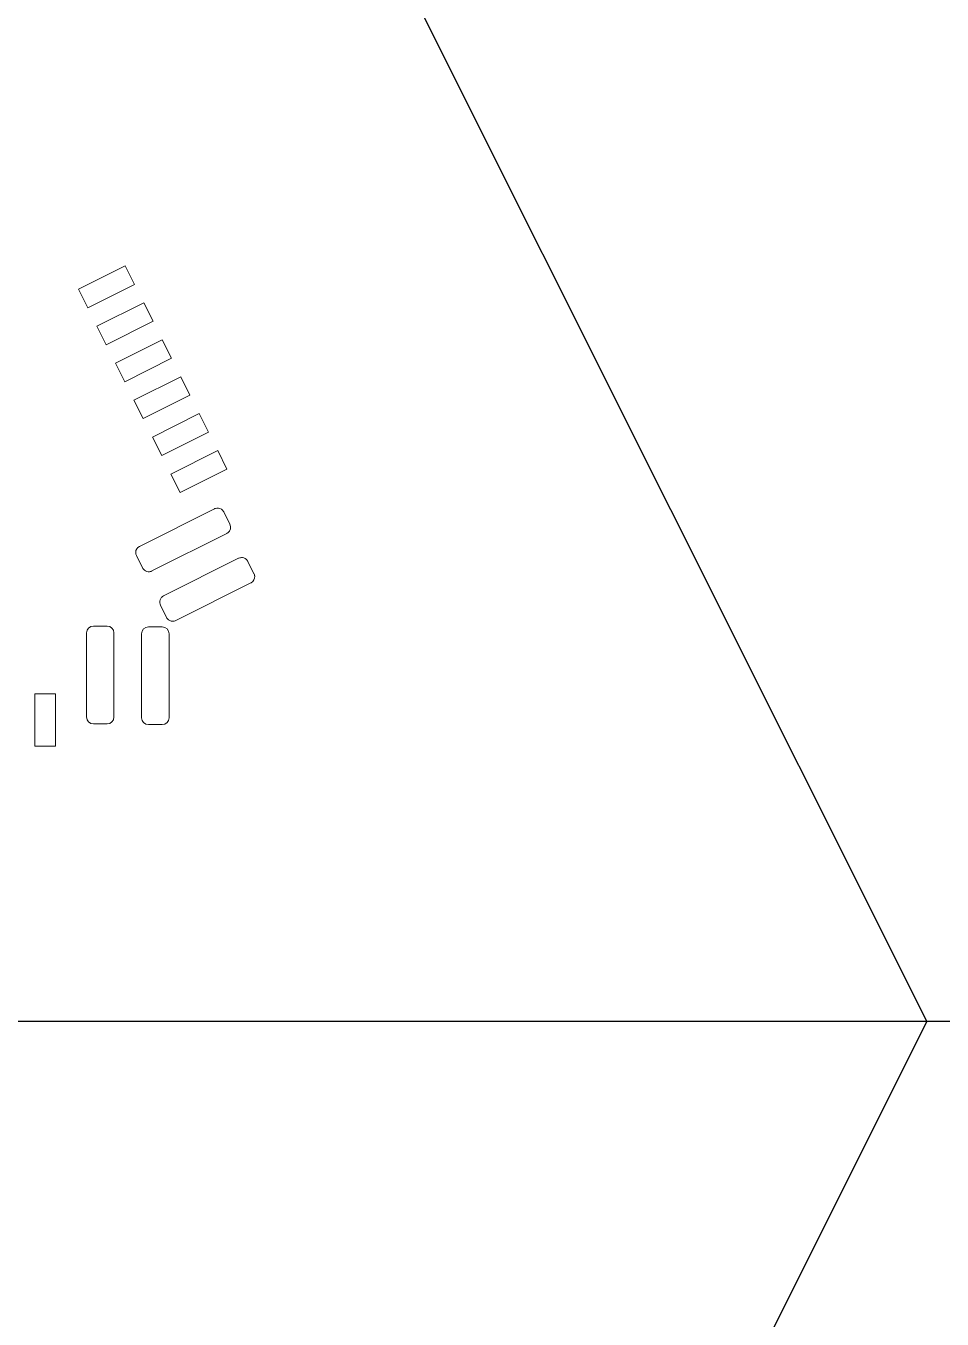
# Model space of a CAD drawing. Header units: inches. Extents: x 70 to 970, y -386 to 214.
# Drawn here: x 411.1 to 477.7, y -103.8 to -9.9 of the extents above; entities that cross this region are included whole.
import ezdxf

# ---------------------------------------------------------------- set-up
doc = ezdxf.new("R2010")
doc.units = ezdxf.units.IN
doc.header["$MEASUREMENT"] = 0

msp = doc.modelspace()

# ---------------------------------------------------------------- linework, layer by layer
at = {"color": 5}
for p in [(430.389, 10.063), (430.389, -174.499)]:
    msp.add_line(p, (476.601, -82.218), dxfattribs=at)
at = {"color": 1, "lineweight": 0}
for p, q in [((418.361, -27.337), (414.963, -29.038)), ((419.033, -28.678), (418.361, -27.337)), ((414.963, -29.038), (415.635, -30.38)), ((415.635, -30.38), (419.033, -28.678)), ((419.704, -30.02), (416.307, -31.721)), ((420.376, -31.361), (419.704, -30.02)), ((416.307, -31.721), (416.978, -33.063)), ((416.978, -33.063), (420.376, -31.361)), ((421.048, -32.703), (417.65, -34.404)), ((421.719, -34.044), (421.048, -32.703)), ((417.65, -34.404), (418.321, -35.745)), ((418.321, -35.745), (421.719, -34.044)), ((422.391, -35.385), (418.993, -37.087)), ((423.063, -36.726), (422.391, -35.385)), ((418.993, -37.087), (419.665, -38.428)), ((419.665, -38.428), (423.063, -36.726)), ((423.734, -38.067), (420.336, -39.769)), ((424.406, -39.409), (423.734, -38.067)), ((421.008, -41.11), (424.406, -39.409)), ((420.336, -39.769), (421.008, -41.11)), ((425.078, -40.75), (421.68, -42.452)), ((425.749, -42.091), (425.078, -40.75)), ((422.351, -43.793), (425.749, -42.091)), ((421.68, -42.452), (422.351, -43.793)), ((413.288, -58.418), (411.788, -58.418)), ((411.788, -58.418), (411.788, -62.218)), ((413.288, -62.218), (413.288, -58.418)), ((411.788, -62.218), (413.288, -62.218))]:
    msp.add_line(p, q, dxfattribs=at)
at = {"color": 4}
msp.add_line((596.601, -82.218), (116.601, -82.218), dxfattribs=at)
at = {"color": 1, "lineweight": 0}
for points in [[(419.395, -47.704), (419.395, -47.704), (424.847, -44.973), (424.847, -44.973)], [(424.847, -44.973), (424.867, -44.964), (424.886, -44.956), (424.906, -44.949)], [(424.906, -44.949), (424.906, -44.949), (424.906, -44.949), (424.907, -44.949)], [(424.907, -44.949), (424.907, -44.949), (424.907, -44.948), (424.907, -44.948)], [(424.907, -44.948), (424.907, -44.948), (424.907, -44.948), (424.907, -44.948)], [(424.907, -44.948), (424.907, -44.948), (424.907, -44.948), (424.908, -44.948)], [(424.908, -44.948), (424.908, -44.948), (424.908, -44.948), (424.909, -44.948)], [(424.909, -44.948), (424.909, -44.948), (424.909, -44.948), (424.91, -44.947)], [(424.909, -44.948), (424.909, -44.948), (424.909, -44.948), (424.909, -44.948)], [(424.91, -44.947), (424.91, -44.947), (424.911, -44.947), (424.911, -44.947)], [(424.911, -44.947), (424.983, -44.922), (425.058, -44.916), (425.13, -44.924)], [(425.13, -44.924), (425.13, -44.924), (425.13, -44.924), (425.13, -44.924)], [(425.13, -44.924), (425.131, -44.924), (425.131, -44.924), (425.131, -44.924)], [(425.131, -44.924), (425.131, -44.924), (425.131, -44.924), (425.131, -44.924)], [(425.131, -44.924), (425.284, -44.943), (425.425, -45.031), (425.505, -45.172)], [(425.505, -45.172), (425.505, -45.173), (425.506, -45.172), (425.506, -45.174)], [(425.506, -45.174), (425.507, -45.174), (425.507, -45.174), (425.507, -45.175)], [(425.507, -45.175), (425.507, -45.175), (425.507, -45.175), (425.507, -45.176)], [(425.507, -45.176), (425.507, -45.176), (425.507, -45.175), (425.508, -45.177)], [(425.508, -45.177), (425.508, -45.177), (425.508, -45.177), (425.509, -45.178)], [(425.509, -45.178), (425.509, -45.178), (425.509, -45.178), (425.509, -45.179)], [(425.509, -45.179), (425.509, -45.179), (425.509, -45.179), (425.51, -45.18)], [(425.51, -45.18), (425.51, -45.181), (425.509, -45.181), (425.511, -45.181)], [(425.51, -45.18), (425.51, -45.18), (425.51, -45.18), (425.51, -45.18)], [(425.511, -45.181), (425.511, -45.182), (425.511, -45.182), (425.511, -45.182)], [(425.511, -45.182), (425.511, -45.182), (425.511, -45.183), (425.511, -45.183)], [(425.511, -45.183), (425.511, -45.183), (425.512, -45.183), (425.512, -45.184)], [(425.512, -45.184), (425.512, -45.184), (425.512, -45.184), (425.512, -45.184)], [(425.512, -45.184), (425.512, -45.184), (425.512, -45.184), (425.512, -45.185)], [(425.512, -45.185), (425.512, -45.185), (425.512, -45.185), (425.512, -45.185)], [(425.512, -45.185), (425.512, -45.185), (425.513, -45.185), (425.513, -45.186)], [(425.513, -45.186), (425.513, -45.186), (425.512, -45.185), (425.513, -45.187)], [(425.513, -45.187), (425.513, -45.187), (425.513, -45.187), (425.513, -45.187)], [(425.513, -45.187), (425.513, -45.187), (425.514, -45.187), (425.514, -45.188)], [(425.514, -45.188), (425.514, -45.188), (425.514, -45.188), (425.514, -45.188)], [(425.514, -45.188), (425.514, -45.188), (425.514, -45.188), (425.514, -45.189)], [(425.514, -45.189), (425.514, -45.189), (425.515, -45.188), (425.515, -45.19)], [(425.515, -45.19), (425.515, -45.19), (425.515, -45.19), (425.515, -45.19)], [(425.515, -45.19), (425.515, -45.19), (425.515, -45.19), (425.515, -45.191)], [(425.515, -45.191), (425.516, -45.191), (425.516, -45.191), (425.516, -45.192)], [(425.516, -45.192), (425.516, -45.192), (425.516, -45.192), (425.516, -45.192)], [(425.516, -45.192), (425.516, -45.192), (425.516, -45.192), (425.517, -45.193)], [(425.517, -45.193), (425.517, -45.193), (425.517, -45.194), (425.517, -45.194)], [(425.517, -45.194), (425.517, -45.194), (425.517, -45.194), (425.517, -45.194)], [(425.517, -45.194), (425.517, -45.194), (425.518, -45.195), (425.518, -45.195)], [(425.518, -45.195), (425.518, -45.195), (425.518, -45.196), (425.518, -45.196)], [(425.518, -45.196), (425.518, -45.196), (425.518, -45.196), (425.518, -45.196)], [(425.518, -45.196), (425.518, -45.196), (425.518, -45.196), (425.519, -45.197)], [(425.519, -45.197), (425.519, -45.197), (425.519, -45.197), (425.519, -45.197)], [(425.519, -45.197), (425.519, -45.197), (425.965, -46.09), (425.965, -46.09)], [(425.743, -46.762), (425.743, -46.762), (420.289, -49.493), (420.289, -49.493)], [(425.744, -46.762), (425.744, -46.762), (425.743, -46.762), (425.743, -46.762)], [(425.743, -46.762), (425.743, -46.762), (425.743, -46.762), (425.743, -46.762)], [(425.745, -46.761), (425.745, -46.761), (425.744, -46.761), (425.744, -46.761)], [(425.744, -46.761), (425.744, -46.761), (425.744, -46.761), (425.744, -46.761)], [(425.744, -46.761), (425.744, -46.761), (425.744, -46.762), (425.744, -46.762)], [(425.746, -46.761), (425.746, -46.761), (425.746, -46.761), (425.745, -46.761)], [(425.745, -46.761), (425.745, -46.761), (425.745, -46.761), (425.745, -46.761)], [(425.745, -46.761), (425.745, -46.761), (425.745, -46.761), (425.745, -46.761)], [(425.747, -46.76), (425.747, -46.76), (425.747, -46.76), (425.746, -46.76)], [(425.746, -46.76), (425.746, -46.76), (425.746, -46.76), (425.746, -46.761)], [(425.748, -46.76), (425.747, -46.76), (425.747, -46.76), (425.747, -46.76)], [(425.749, -46.759), (425.749, -46.759), (425.749, -46.759), (425.748, -46.759)], [(425.748, -46.759), (425.748, -46.759), (425.748, -46.759), (425.748, -46.759)], [(425.748, -46.759), (425.748, -46.759), (425.748, -46.76), (425.748, -46.76)], [(425.75, -46.758), (425.749, -46.759), (425.749, -46.759), (425.749, -46.759)], [(425.751, -46.758), (425.751, -46.758), (425.751, -46.758), (425.75, -46.758)], [(425.75, -46.758), (425.75, -46.758), (425.75, -46.758), (425.75, -46.758)], [(425.752, -46.757), (425.752, -46.758), (425.751, -46.758), (425.751, -46.758)], [(425.751, -46.758), (425.751, -46.758), (425.751, -46.758), (425.751, -46.758)], [(425.753, -46.757), (425.753, -46.757), (425.752, -46.757), (425.752, -46.757)], [(425.752, -46.757), (425.752, -46.757), (425.752, -46.757), (425.752, -46.757)], [(425.754, -46.757), (425.754, -46.757), (425.753, -46.757), (425.753, -46.757)], [(425.753, -46.757), (425.753, -46.757), (425.753, -46.757), (425.753, -46.757)], [(425.753, -46.757), (425.753, -46.757), (425.753, -46.757), (425.753, -46.757)], [(425.755, -46.756), (425.755, -46.756), (425.754, -46.756), (425.754, -46.756)], [(425.754, -46.756), (425.754, -46.756), (425.754, -46.756), (425.754, -46.756)], [(425.754, -46.756), (425.754, -46.756), (425.754, -46.757), (425.754, -46.757)], [(425.756, -46.755), (425.756, -46.756), (425.756, -46.756), (425.755, -46.756)], [(425.755, -46.756), (425.755, -46.756), (425.755, -46.756), (425.755, -46.756)], [(425.755, -46.756), (425.755, -46.756), (425.755, -46.756), (425.755, -46.756)], [(425.757, -46.755), (425.757, -46.755), (425.757, -46.755), (425.756, -46.755)], [(425.756, -46.755), (425.756, -46.755), (425.756, -46.755), (425.756, -46.755)], [(425.756, -46.755), (425.756, -46.755), (425.756, -46.755), (425.756, -46.755)], [(425.758, -46.754), (425.758, -46.754), (425.758, -46.754), (425.757, -46.754)], [(425.757, -46.754), (425.757, -46.754), (425.757, -46.754), (425.757, -46.754)], [(425.757, -46.754), (425.757, -46.754), (425.757, -46.754), (425.757, -46.755)], [(425.759, -46.753), (425.759, -46.754), (425.759, -46.754), (425.758, -46.754)], [(425.758, -46.754), (425.758, -46.754), (425.758, -46.754), (425.758, -46.754)], [(425.76, -46.753), (425.759, -46.753), (425.759, -46.753), (425.759, -46.753)], [(425.761, -46.752), (425.761, -46.752), (425.761, -46.752), (425.76, -46.753)], [(425.76, -46.753), (425.76, -46.753), (425.76, -46.753), (425.76, -46.753)], [(425.762, -46.752), (425.761, -46.752), (425.761, -46.752), (425.761, -46.752)], [(425.763, -46.752), (425.762, -46.752), (425.762, -46.752), (425.762, -46.752)], [(425.764, -46.751), (425.764, -46.751), (425.764, -46.751), (425.763, -46.751)], [(425.763, -46.751), (425.763, -46.751), (425.764, -46.751), (425.763, -46.751)], [(425.763, -46.751), (425.763, -46.751), (425.763, -46.752), (425.763, -46.752)], [(425.765, -46.75), (425.764, -46.751), (425.764, -46.751), (425.764, -46.751)], [(425.764, -46.751), (425.764, -46.751), (425.764, -46.751), (425.764, -46.751)], [(425.766, -46.75), (425.766, -46.75), (425.765, -46.75), (425.765, -46.75)], [(425.765, -46.75), (425.765, -46.75), (425.765, -46.75), (425.765, -46.75)], [(425.765, -46.75), (425.765, -46.75), (425.765, -46.75), (425.765, -46.75)], [(425.767, -46.749), (425.766, -46.749), (425.766, -46.75), (425.766, -46.75)], [(425.768, -46.749), (425.767, -46.749), (425.767, -46.749), (425.767, -46.749)], [(425.767, -46.749), (425.767, -46.749), (425.767, -46.749), (425.767, -46.749)], [(425.767, -46.749), (425.767, -46.749), (425.767, -46.749), (425.767, -46.749)], [(425.769, -46.748), (425.768, -46.748), (425.768, -46.748), (425.768, -46.748)], [(425.768, -46.748), (425.768, -46.748), (425.768, -46.749), (425.768, -46.749)], [(425.77, -46.748), (425.769, -46.748), (425.769, -46.748), (425.769, -46.748)], [(425.769, -46.748), (425.769, -46.748), (425.769, -46.748), (425.769, -46.748)], [(425.769, -46.748), (425.769, -46.748), (425.769, -46.748), (425.769, -46.748)], [(425.771, -46.747), (425.77, -46.747), (425.77, -46.747), (425.77, -46.747)], [(425.77, -46.747), (425.77, -46.747), (425.77, -46.748), (425.77, -46.748)], [(425.772, -46.746), (425.771, -46.746), (425.771, -46.747), (425.771, -46.747)], [(425.771, -46.747), (425.771, -46.747), (425.771, -46.747), (425.771, -46.747)], [(425.771, -46.747), (425.771, -46.747), (425.771, -46.747), (425.771, -46.747)], [(425.773, -46.746), (425.773, -46.746), (425.772, -46.746), (425.772, -46.746)], [(425.772, -46.746), (425.772, -46.746), (425.772, -46.746), (425.772, -46.746)], [(425.774, -46.745), (425.773, -46.746), (425.773, -46.746), (425.773, -46.746)], [(425.775, -46.744), (425.774, -46.744), (425.774, -46.745), (425.774, -46.745)], [(425.774, -46.745), (425.774, -46.745), (425.774, -46.745), (425.774, -46.745)], [(425.774, -46.745), (425.774, -46.745), (425.774, -46.745), (425.774, -46.745)], [(425.776, -46.744), (425.775, -46.744), (425.775, -46.744), (425.775, -46.744)], [(425.775, -46.744), (425.775, -46.744), (425.775, -46.744), (425.775, -46.744)], [(425.777, -46.743), (425.776, -46.743), (425.776, -46.744), (425.776, -46.744)], [(425.776, -46.744), (425.776, -46.744), (425.776, -46.744), (425.776, -46.744)], [(425.778, -46.743), (425.777, -46.743), (425.777, -46.743), (425.777, -46.743)], [(425.777, -46.743), (425.777, -46.743), (425.777, -46.743), (425.777, -46.743)], [(425.777, -46.743), (425.777, -46.743), (425.777, -46.743), (425.777, -46.743)], [(425.779, -46.742), (425.778, -46.742), (425.778, -46.742), (425.778, -46.742)], [(425.778, -46.742), (425.778, -46.742), (425.778, -46.743), (425.778, -46.743)], [(425.78, -46.741), (425.78, -46.741), (425.78, -46.741), (425.779, -46.742)], [(425.779, -46.742), (425.779, -46.742), (425.779, -46.742), (425.779, -46.742)], [(425.779, -46.742), (425.779, -46.742), (425.779, -46.742), (425.779, -46.742)], [(425.781, -46.741), (425.781, -46.741), (425.781, -46.741), (425.78, -46.741)], [(425.78, -46.741), (425.78, -46.741), (425.78, -46.741), (425.78, -46.741)], [(425.782, -46.74), (425.782, -46.74), (425.782, -46.74), (425.781, -46.74)], [(425.781, -46.74), (425.781, -46.74), (425.781, -46.74), (425.781, -46.741)], [(425.783, -46.74), (425.783, -46.74), (425.783, -46.74), (425.782, -46.74)], [(425.782, -46.74), (425.782, -46.74), (425.782, -46.74), (425.782, -46.74)], [(425.784, -46.739), (425.784, -46.739), (425.784, -46.739), (425.783, -46.739)], [(425.783, -46.739), (425.783, -46.739), (425.783, -46.739), (425.783, -46.74)], [(425.785, -46.739), (425.785, -46.739), (425.785, -46.739), (425.784, -46.739)], [(425.784, -46.739), (425.784, -46.739), (425.784, -46.739), (425.784, -46.739)], [(425.786, -46.738), (425.786, -46.738), (425.786, -46.738), (425.785, -46.738)], [(425.785, -46.738), (425.785, -46.738), (425.785, -46.738), (425.785, -46.739)], [(425.787, -46.737), (425.786, -46.737), (425.786, -46.737), (425.786, -46.738)], [(425.786, -46.738), (425.786, -46.738), (425.786, -46.738), (425.786, -46.738)], [(425.788, -46.737), (425.788, -46.737), (425.787, -46.737), (425.787, -46.737)], [(425.787, -46.737), (425.787, -46.737), (425.787, -46.737), (425.787, -46.737)], [(425.787, -46.737), (425.787, -46.737), (425.787, -46.737), (425.787, -46.737)], [(425.789, -46.736), (425.789, -46.736), (425.788, -46.736), (425.788, -46.736)], [(425.788, -46.736), (425.788, -46.736), (425.788, -46.736), (425.788, -46.736)], [(425.788, -46.736), (425.788, -46.737), (425.788, -46.737), (425.788, -46.737)], [(425.79, -46.735), (425.79, -46.735), (425.789, -46.736), (425.789, -46.736)], [(425.789, -46.736), (425.789, -46.736), (425.789, -46.736), (425.789, -46.736)], [(425.789, -46.736), (425.789, -46.736), (425.789, -46.736), (425.789, -46.736)], [(425.791, -46.735), (425.791, -46.735), (425.79, -46.735), (425.79, -46.735)], [(425.79, -46.735), (425.79, -46.735), (425.79, -46.735), (425.79, -46.735)], [(425.79, -46.735), (425.79, -46.735), (425.79, -46.735), (425.79, -46.735)], [(425.792, -46.734), (425.791, -46.734), (425.791, -46.734), (425.791, -46.734)], [(425.791, -46.734), (425.791, -46.734), (425.791, -46.735), (425.791, -46.735)], [(425.793, -46.733), (425.793, -46.733), (425.793, -46.733), (425.792, -46.733)], [(425.792, -46.733), (425.792, -46.733), (425.792, -46.734), (425.792, -46.734)], [(425.794, -46.733), (425.794, -46.733), (425.794, -46.733), (425.793, -46.733)], [(425.795, -46.732), (425.794, -46.732), (425.794, -46.732), (425.794, -46.732)], [(425.794, -46.732), (425.794, -46.732), (425.794, -46.733), (425.794, -46.733)], [(425.796, -46.731), (425.796, -46.731), (425.795, -46.731), (425.795, -46.732)], [(425.795, -46.732), (425.795, -46.732), (425.795, -46.732), (425.795, -46.732)], [(425.797, -46.731), (425.797, -46.731), (425.797, -46.731), (425.796, -46.731)], [(425.796, -46.731), (425.796, -46.731), (425.796, -46.731), (425.796, -46.731)], [(425.796, -46.731), (425.796, -46.731), (425.796, -46.731), (425.796, -46.731)], [(425.798, -46.73), (425.798, -46.73), (425.797, -46.73), (425.797, -46.73)], [(425.797, -46.73), (425.797, -46.73), (425.797, -46.73), (425.797, -46.73)], [(425.797, -46.73), (425.797, -46.731), (425.797, -46.731), (425.797, -46.731)], [(425.799, -46.729), (425.798, -46.73), (425.798, -46.73), (425.798, -46.73)], [(425.798, -46.73), (425.798, -46.73), (425.798, -46.73), (425.798, -46.73)], [(425.8, -46.729), (425.799, -46.729), (425.799, -46.729), (425.799, -46.729)], [(425.799, -46.729), (425.799, -46.729), (425.799, -46.729), (425.799, -46.729)], [(425.801, -46.728), (425.801, -46.728), (425.801, -46.728), (425.8, -46.728)], [(425.8, -46.728), (425.8, -46.728), (425.8, -46.729), (425.8, -46.729)], [(425.802, -46.727), (425.801, -46.728), (425.801, -46.728), (425.801, -46.728)], [(425.801, -46.728), (425.801, -46.728), (425.801, -46.728), (425.801, -46.728)], [(425.803, -46.727), (425.803, -46.727), (425.802, -46.727), (425.802, -46.727)], [(425.802, -46.727), (425.802, -46.727), (425.802, -46.727), (425.802, -46.727)], [(425.802, -46.727), (425.802, -46.727), (425.802, -46.727), (425.802, -46.727)], [(425.804, -46.726), (425.804, -46.726), (425.803, -46.726), (425.803, -46.726)], [(425.803, -46.726), (425.803, -46.727), (425.803, -46.727), (425.803, -46.727)], [(425.805, -46.726), (425.804, -46.726), (425.804, -46.726), (425.804, -46.726)], [(425.804, -46.726), (425.804, -46.726), (425.804, -46.726), (425.804, -46.726)], [(425.804, -46.726), (425.804, -46.726), (425.804, -46.726), (425.804, -46.726)], [(425.806, -46.725), (425.805, -46.725), (425.805, -46.725), (425.805, -46.725)], [(425.805, -46.725), (425.805, -46.725), (425.805, -46.726), (425.805, -46.726)], [(425.807, -46.724), (425.807, -46.724), (425.807, -46.724), (425.806, -46.724)], [(425.806, -46.724), (425.806, -46.725), (425.806, -46.725), (425.806, -46.725)], [(425.808, -46.723), (425.808, -46.723), (425.808, -46.723), (425.807, -46.723)], [(425.807, -46.723), (425.807, -46.723), (425.807, -46.723), (425.807, -46.724)], [(425.809, -46.722), (425.809, -46.722), (425.808, -46.723), (425.808, -46.723)], [(425.808, -46.723), (425.808, -46.723), (425.808, -46.723), (425.808, -46.723)], [(425.81, -46.721), (425.81, -46.722), (425.81, -46.722), (425.809, -46.722)], [(425.809, -46.722), (425.809, -46.722), (425.809, -46.723), (425.809, -46.722)], [(425.811, -46.721), (425.81, -46.721), (425.81, -46.721), (425.81, -46.721)], [(425.812, -46.72), (425.812, -46.72), (425.811, -46.72), (425.811, -46.72)], [(425.811, -46.72), (425.811, -46.72), (425.812, -46.72), (425.811, -46.721)], [(425.813, -46.72), (425.813, -46.72), (425.812, -46.72), (425.812, -46.72)], [(425.812, -46.72), (425.812, -46.72), (425.812, -46.72), (425.812, -46.72)], [(425.814, -46.719), (425.814, -46.719), (425.813, -46.719), (425.813, -46.719)], [(425.813, -46.719), (425.813, -46.719), (425.813, -46.719), (425.813, -46.72)], [(425.815, -46.718), (425.814, -46.718), (425.814, -46.719), (425.814, -46.719)], [(425.966, -46.091), (426.077, -46.312), (426.008, -46.577), (425.815, -46.718)], [(425.965, -46.09), (425.965, -46.09), (425.966, -46.091), (425.966, -46.091)], [(419.117, -48.134), (419.124, -47.957), (419.224, -47.79), (419.393, -47.705)], [(419.393, -47.705), (419.394, -47.705), (419.394, -47.705), (419.395, -47.704)], [(419.117, -48.139), (419.117, -48.137), (419.117, -48.135), (419.117, -48.134)], [(419.117, -48.14), (419.117, -48.139), (419.117, -48.139), (419.117, -48.139)], [(419.117, -48.141), (419.117, -48.141), (419.117, -48.141), (419.117, -48.14)], [(419.117, -48.14), (419.117, -48.14), (419.117, -48.14), (419.117, -48.14)], [(419.117, -48.142), (419.117, -48.142), (419.117, -48.141), (419.117, -48.141)], [(419.117, -48.143), (419.117, -48.143), (419.117, -48.142), (419.117, -48.142)], [(419.117, -48.142), (419.117, -48.142), (419.117, -48.142), (419.117, -48.142)], [(419.117, -48.144), (419.117, -48.143), (419.117, -48.143), (419.117, -48.143)], [(419.117, -48.145), (419.117, -48.145), (419.117, -48.145), (419.117, -48.144)], [(419.117, -48.144), (419.117, -48.144), (419.117, -48.144), (419.117, -48.144)], [(419.117, -48.146), (419.117, -48.146), (419.117, -48.145), (419.117, -48.145)], [(419.117, -48.147), (419.117, -48.146), (419.117, -48.146), (419.117, -48.146)], [(419.117, -48.146), (419.117, -48.146), (419.117, -48.146), (419.117, -48.146)], [(419.117, -48.148), (419.117, -48.148), (419.117, -48.148), (419.117, -48.147)], [(419.117, -48.147), (419.117, -48.147), (419.117, -48.147), (419.117, -48.147)], [(419.117, -48.149), (419.117, -48.149), (419.117, -48.148), (419.117, -48.148)], [(419.117, -48.148), (419.117, -48.148), (419.117, -48.148), (419.117, -48.148)], [(419.117, -48.15), (419.117, -48.15), (419.117, -48.15), (419.117, -48.149)], [(419.117, -48.149), (419.117, -48.149), (419.117, -48.149), (419.117, -48.149)], [(419.117, -48.149), (419.117, -48.149), (419.117, -48.149), (419.117, -48.149)], [(419.117, -48.151), (419.117, -48.151), (419.117, -48.151), (419.117, -48.15)], [(419.117, -48.15), (419.117, -48.15), (419.117, -48.15), (419.117, -48.15)], [(419.117, -48.152), (419.117, -48.151), (419.117, -48.151), (419.117, -48.151)], [(419.117, -48.153), (419.117, -48.153), (419.117, -48.152), (419.117, -48.152)], [(419.117, -48.152), (419.117, -48.152), (419.117, -48.152), (419.117, -48.152)], [(419.117, -48.154), (419.117, -48.154), (419.117, -48.154), (419.117, -48.153)], [(419.117, -48.153), (419.117, -48.153), (419.117, -48.153), (419.117, -48.153)], [(419.117, -48.153), (419.117, -48.153), (419.117, -48.153), (419.117, -48.153)], [(419.117, -48.155), (419.117, -48.154), (419.117, -48.154), (419.117, -48.154)], [(419.117, -48.154), (419.117, -48.154), (419.117, -48.154), (419.117, -48.154)], [(419.117, -48.156), (419.117, -48.156), (419.117, -48.155), (419.117, -48.155)], [(419.117, -48.155), (419.117, -48.155), (419.117, -48.155), (419.117, -48.155)], [(419.117, -48.155), (419.117, -48.155), (419.117, -48.155), (419.117, -48.155)], [(419.117, -48.157), (419.117, -48.157), (419.117, -48.156), (419.117, -48.156)], [(419.117, -48.156), (419.117, -48.156), (419.117, -48.156), (419.117, -48.156)], [(419.117, -48.156), (419.117, -48.156), (419.117, -48.156), (419.117, -48.156)], [(419.117, -48.158), (419.117, -48.158), (419.117, -48.158), (419.117, -48.157)], [(419.117, -48.157), (419.117, -48.157), (419.117, -48.157), (419.117, -48.157)], [(419.117, -48.157), (419.117, -48.157), (419.117, -48.157), (419.117, -48.157)], [(419.117, -48.159), (419.117, -48.158), (419.117, -48.158), (419.117, -48.158)], [(419.117, -48.16), (419.117, -48.16), (419.117, -48.159), (419.117, -48.159)], [(419.117, -48.159), (419.117, -48.159), (419.117, -48.159), (419.117, -48.159)], [(419.117, -48.159), (419.117, -48.159), (419.117, -48.159), (419.117, -48.159)], [(419.117, -48.161), (419.117, -48.161), (419.117, -48.161), (419.117, -48.16)], [(419.117, -48.16), (419.117, -48.16), (419.117, -48.16), (419.117, -48.16)], [(419.117, -48.162), (419.117, -48.162), (419.117, -48.162), (419.117, -48.161)], [(419.117, -48.161), (419.117, -48.161), (419.117, -48.161), (419.117, -48.161)], [(419.117, -48.163), (419.117, -48.163), (419.117, -48.162), (419.117, -48.162)], [(419.117, -48.162), (419.117, -48.162), (419.117, -48.162), (419.117, -48.162)], [(419.117, -48.164), (419.117, -48.164), (419.117, -48.163), (419.117, -48.163)], [(419.117, -48.163), (419.117, -48.163), (419.117, -48.163), (419.117, -48.163)], [(419.117, -48.165), (419.117, -48.164), (419.117, -48.164), (419.117, -48.164)], [(419.117, -48.164), (419.117, -48.164), (419.117, -48.164), (419.117, -48.164)], [(419.117, -48.166), (419.117, -48.166), (419.117, -48.166), (419.117, -48.165)], [(419.117, -48.165), (419.117, -48.165), (419.117, -48.165), (419.117, -48.165)], [(419.117, -48.167), (419.117, -48.167), (419.117, -48.166), (419.117, -48.166)], [(419.117, -48.166), (419.117, -48.166), (419.117, -48.166), (419.117, -48.166)], [(419.117, -48.168), (419.117, -48.167), (419.117, -48.167), (419.117, -48.167)], [(419.117, -48.167), (419.117, -48.167), (419.117, -48.167), (419.117, -48.167)], [(419.117, -48.169), (419.117, -48.169), (419.117, -48.169), (419.117, -48.168)], [(419.117, -48.168), (419.117, -48.168), (419.117, -48.168), (419.117, -48.168)], [(419.117, -48.171), (419.117, -48.17), (419.117, -48.17), (419.117, -48.169)], [(419.118, -48.175), (419.118, -48.174), (419.117, -48.172), (419.117, -48.171)], [(419.117, -48.171), (419.117, -48.171), (419.117, -48.171), (419.117, -48.171)], [(419.17, -48.376), (419.138, -48.311), (419.12, -48.242), (419.118, -48.175)], [(419.171, -48.377), (419.17, -48.377), (419.17, -48.376), (419.17, -48.376)], [(419.617, -49.269), (419.617, -49.269), (419.171, -48.377), (419.171, -48.377)], [(421.141, -51.304), (421.141, -51.304), (426.594, -48.572), (426.594, -48.572)], [(426.594, -48.572), (426.594, -48.572), (426.594, -48.572), (426.594, -48.572)], [(426.594, -48.572), (426.594, -48.572), (426.594, -48.572), (426.595, -48.572)], [(426.595, -48.572), (426.595, -48.572), (426.596, -48.572), (426.596, -48.572)], [(426.596, -48.572), (426.596, -48.572), (426.596, -48.572), (426.596, -48.571)], [(426.596, -48.571), (426.596, -48.571), (426.596, -48.571), (426.597, -48.571)], [(426.597, -48.571), (426.597, -48.571), (426.597, -48.571), (426.597, -48.571)], [(426.597, -48.571), (426.597, -48.571), (426.598, -48.571), (426.598, -48.571)], [(426.598, -48.571), (426.598, -48.571), (426.598, -48.57), (426.598, -48.57)], [(426.598, -48.57), (426.599, -48.57), (426.599, -48.57), (426.599, -48.57)], [(426.6, -48.57), (426.6, -48.57), (426.599, -48.569), (426.601, -48.569)], [(426.599, -48.57), (426.599, -48.57), (426.599, -48.57), (426.6, -48.57)], [(426.601, -48.569), (426.601, -48.569), (426.601, -48.569), (426.601, -48.569)], [(426.601, -48.569), (426.601, -48.569), (426.602, -48.569), (426.602, -48.569)], [(426.602, -48.569), (426.602, -48.569), (426.602, -48.568), (426.602, -48.568)], [(426.602, -48.568), (426.602, -48.568), (426.602, -48.568), (426.603, -48.568)], [(426.603, -48.568), (426.603, -48.568), (426.603, -48.568), (426.603, -48.568)], [(426.603, -48.568), (426.603, -48.568), (426.603, -48.568), (426.603, -48.568)], [(426.603, -48.568), (426.604, -48.568), (426.604, -48.568), (426.604, -48.568)], [(426.604, -48.568), (426.604, -48.568), (426.604, -48.568), (426.604, -48.567)], [(426.604, -48.567), (426.604, -48.567), (426.605, -48.567), (426.605, -48.567)], [(426.605, -48.567), (426.605, -48.567), (426.605, -48.567), (426.605, -48.567)], [(426.605, -48.567), (426.606, -48.567), (426.605, -48.567), (426.606, -48.567)], [(426.606, -48.567), (426.606, -48.567), (426.607, -48.567), (426.607, -48.566)], [(426.607, -48.566), (426.607, -48.566), (426.607, -48.566), (426.607, -48.566)], [(426.607, -48.566), (426.607, -48.566), (426.607, -48.566), (426.608, -48.566)], [(426.608, -48.566), (426.608, -48.566), (426.608, -48.566), (426.608, -48.566)], [(426.608, -48.566), (426.608, -48.566), (426.608, -48.566), (426.608, -48.566)], [(426.608, -48.566), (426.608, -48.566), (426.609, -48.566), (426.609, -48.566)], [(426.609, -48.566), (426.609, -48.565), (426.609, -48.565), (426.609, -48.565)], [(426.609, -48.565), (426.609, -48.565), (426.609, -48.565), (426.61, -48.565)], [(426.61, -48.565), (426.61, -48.565), (426.61, -48.565), (426.61, -48.565)], [(426.61, -48.565), (426.61, -48.565), (426.61, -48.565), (426.61, -48.565)], [(426.61, -48.565), (426.611, -48.565), (426.611, -48.565), (426.611, -48.565)], [(426.611, -48.565), (426.611, -48.565), (426.611, -48.564), (426.611, -48.564)], [(426.611, -48.564), (426.611, -48.564), (426.612, -48.564), (426.612, -48.564)], [(426.612, -48.564), (426.612, -48.564), (426.612, -48.564), (426.612, -48.564)], [(426.612, -48.564), (426.613, -48.564), (426.613, -48.564), (426.613, -48.564)], [(426.613, -48.564), (426.613, -48.564), (426.613, -48.564), (426.613, -48.563)], [(426.615, -48.562), (426.615, -48.562), (426.615, -48.562), (426.615, -48.562)], [(426.615, -48.562), (426.615, -48.562), (426.616, -48.562), (426.616, -48.562)], [(426.616, -48.562), (426.698, -48.526), (426.784, -48.515), (426.866, -48.522)], [(426.866, -48.522), (426.866, -48.522), (426.867, -48.522), (426.867, -48.522)], [(426.867, -48.522), (426.867, -48.522), (426.866, -48.523), (426.868, -48.522)], [(426.868, -48.522), (427.013, -48.537), (427.149, -48.615), (427.234, -48.743)], [(427.234, -48.743), (427.235, -48.743), (427.235, -48.744), (427.235, -48.744)], [(427.235, -48.744), (427.235, -48.744), (427.235, -48.744), (427.236, -48.745)], [(427.236, -48.745), (427.236, -48.745), (427.236, -48.745), (427.236, -48.745)], [(427.236, -48.745), (427.236, -48.745), (427.236, -48.745), (427.236, -48.746)], [(427.236, -48.746), (427.236, -48.746), (427.237, -48.746), (427.237, -48.747)], [(427.237, -48.747), (427.237, -48.747), (427.237, -48.747), (427.237, -48.747)], [(427.237, -48.747), (427.237, -48.747), (427.237, -48.747), (427.237, -48.747)], [(427.237, -48.747), (427.237, -48.748), (427.237, -48.748), (427.237, -48.748)], [(427.237, -48.748), (427.238, -48.748), (427.238, -48.749), (427.238, -48.749)], [(427.238, -48.749), (427.238, -48.749), (427.238, -48.749), (427.238, -48.749)], [(427.238, -48.749), (427.239, -48.75), (427.238, -48.75), (427.239, -48.75)], [(427.239, -48.75), (427.239, -48.75), (427.239, -48.75), (427.239, -48.751)], [(427.239, -48.751), (427.239, -48.751), (427.239, -48.751), (427.239, -48.751)], [(427.239, -48.751), (427.239, -48.751), (427.24, -48.751), (427.24, -48.751)], [(427.24, -48.751), (427.24, -48.752), (427.24, -48.752), (427.24, -48.752)], [(427.24, -48.752), (427.24, -48.752), (427.24, -48.752), (427.241, -48.753)], [(427.241, -48.753), (427.241, -48.753), (427.241, -48.753), (427.241, -48.754)], [(427.241, -48.754), (427.241, -48.754), (427.241, -48.754), (427.241, -48.754)], [(427.241, -48.754), (427.241, -48.754), (427.242, -48.755), (427.242, -48.755)], [(427.242, -48.755), (427.242, -48.755), (427.242, -48.755), (427.242, -48.755)], [(427.242, -48.755), (427.242, -48.755), (427.243, -48.755), (427.243, -48.756)], [(427.243, -48.756), (427.243, -48.756), (427.242, -48.756), (427.243, -48.757)], [(427.243, -48.757), (427.243, -48.757), (427.243, -48.757), (427.243, -48.757)], [(427.243, -48.757), (427.244, -48.758), (427.244, -48.757), (427.244, -48.758)], [(427.244, -48.758), (427.244, -48.758), (427.244, -48.758), (427.244, -48.759)], [(427.244, -48.759), (427.244, -48.759), (427.244, -48.76), (427.245, -48.76)], [(427.245, -48.76), (427.245, -48.76), (427.245, -48.76), (427.245, -48.76)], [(427.245, -48.76), (427.245, -48.76), (427.246, -48.761), (427.246, -48.761)], [(427.246, -48.761), (427.246, -48.761), (427.246, -48.762), (427.246, -48.762)], [(427.246, -48.762), (427.246, -48.762), (427.246, -48.762), (427.246, -48.762)], [(427.246, -48.762), (427.246, -48.762), (427.247, -48.762), (427.247, -48.763)], [(427.247, -48.763), (427.247, -48.763), (427.246, -48.762), (427.247, -48.764)], [(427.247, -48.764), (427.248, -48.764), (427.248, -48.765), (427.248, -48.765)], [(427.248, -48.765), (427.248, -48.765), (427.248, -48.765), (427.248, -48.766)], [(427.248, -48.766), (427.249, -48.766), (427.249, -48.767), (427.249, -48.767)], [(427.249, -48.767), (427.249, -48.767), (427.249, -48.767), (427.249, -48.767)], [(427.249, -48.767), (427.249, -48.767), (427.25, -48.768), (427.25, -48.768)], [(427.25, -48.768), (427.25, -48.768), (427.25, -48.768), (427.25, -48.768)], [(427.25, -48.768), (427.25, -48.768), (427.25, -48.768), (427.251, -48.77)], [(427.251, -48.77), (427.251, -48.77), (427.251, -48.77), (427.251, -48.771)], [(427.251, -48.771), (427.251, -48.771), (427.251, -48.771), (427.251, -48.771)], [(427.251, -48.771), (427.251, -48.771), (427.252, -48.771), (427.252, -48.772)], [(427.252, -48.772), (427.252, -48.772), (427.252, -48.772), (427.253, -48.773)], [(427.253, -48.773), (427.253, -48.773), (427.253, -48.773), (427.253, -48.773)], [(427.253, -48.773), (427.253, -48.774), (427.253, -48.773), (427.254, -48.774)], [(427.254, -48.774), (427.254, -48.774), (427.254, -48.775), (427.254, -48.775)], [(427.254, -48.775), (427.254, -48.775), (427.254, -48.775), (427.254, -48.776)], [(427.254, -48.776), (427.254, -48.776), (427.255, -48.776), (427.255, -48.776)], [(427.255, -48.776), (427.255, -48.776), (427.254, -48.776), (427.255, -48.777)], [(427.255, -48.777), (427.255, -48.778), (427.256, -48.778), (427.256, -48.778)], [(427.256, -48.778), (427.256, -48.778), (427.255, -48.78), (427.256, -48.779)], [(427.256, -48.779), (427.256, -48.78), (427.256, -48.78), (427.256, -48.78)], [(427.256, -48.78), (427.257, -48.78), (427.257, -48.78), (427.257, -48.78)], [(427.257, -48.78), (427.257, -48.781), (427.257, -48.781), (427.257, -48.781)], [(427.257, -48.781), (427.257, -48.781), (427.257, -48.781), (427.257, -48.781)], [(427.257, -48.781), (427.257, -48.781), (427.257, -48.782), (427.257, -48.782)], [(427.257, -48.782), (427.258, -48.782), (427.258, -48.783), (427.258, -48.783)], [(427.258, -48.783), (427.258, -48.783), (427.258, -48.783), (427.258, -48.783)], [(427.258, -48.783), (427.258, -48.783), (427.258, -48.784), (427.258, -48.784)], [(427.258, -48.784), (427.259, -48.784), (427.259, -48.783), (427.259, -48.785)], [(427.259, -48.785), (427.259, -48.785), (427.259, -48.785), (427.259, -48.785)], [(427.259, -48.785), (427.259, -48.785), (427.259, -48.785), (427.26, -48.786)], [(427.26, -48.786), (427.26, -48.786), (427.26, -48.786), (427.26, -48.787)], [(427.26, -48.787), (427.26, -48.787), (427.26, -48.787), (427.26, -48.787)], [(427.26, -48.787), (427.26, -48.787), (427.26, -48.787), (427.261, -48.788)], [(427.261, -48.788), (427.261, -48.788), (427.261, -48.787), (427.261, -48.789)], [(427.261, -48.789), (427.261, -48.789), (427.261, -48.789), (427.261, -48.789)], [(427.261, -48.789), (427.261, -48.79), (427.261, -48.79), (427.262, -48.79)], [(427.262, -48.79), (427.262, -48.79), (427.262, -48.79), (427.262, -48.791)], [(427.262, -48.791), (427.262, -48.791), (427.262, -48.791), (427.262, -48.791)], [(427.262, -48.791), (427.262, -48.791), (427.263, -48.792), (427.263, -48.792)], [(427.263, -48.792), (427.263, -48.792), (427.263, -48.793), (427.263, -48.793)], [(427.263, -48.793), (427.264, -48.793), (427.264, -48.793), (427.264, -48.793)], [(427.264, -48.793), (427.264, -48.793), (427.264, -48.794), (427.264, -48.794)], [(427.264, -48.794), (427.264, -48.794), (427.264, -48.794), (427.264, -48.794)], [(427.264, -48.794), (427.264, -48.794), (427.264, -48.795), (427.264, -48.795)], [(427.264, -48.795), (427.265, -48.795), (427.265, -48.795), (427.265, -48.795)], [(427.265, -48.795), (427.265, -48.795), (427.265, -48.795), (427.265, -48.796)], [(427.265, -48.796), (427.265, -48.796), (427.265, -48.796), (427.265, -48.796)], [(427.265, -48.796), (427.265, -48.796), (427.712, -49.69), (427.712, -49.69)], [(419.617, -49.27), (419.617, -49.27), (419.617, -49.269), (419.617, -49.269)], [(419.678, -49.363), (419.655, -49.335), (419.634, -49.304), (419.617, -49.27)], [(419.678, -49.364), (419.678, -49.363), (419.678, -49.363), (419.678, -49.363)], [(419.679, -49.364), (419.679, -49.364), (419.679, -49.364), (419.678, -49.364)], [(419.679, -49.365), (419.679, -49.365), (419.679, -49.364), (419.679, -49.364)], [(419.68, -49.366), (419.68, -49.366), (419.68, -49.366), (419.679, -49.365)], [(419.679, -49.365), (419.679, -49.365), (419.679, -49.365), (419.679, -49.365)], [(419.681, -49.367), (419.681, -49.366), (419.68, -49.367), (419.68, -49.366)], [(420.031, -49.545), (419.897, -49.536), (419.77, -49.473), (419.681, -49.367)], [(419.681, -49.367), (419.681, -49.367), (419.681, -49.367), (419.681, -49.367)], [(419.681, -49.367), (419.681, -49.367), (419.681, -49.367), (419.681, -49.367)], [(420.032, -49.545), (420.032, -49.545), (420.032, -49.545), (420.031, -49.545)], [(420.031, -49.545), (420.031, -49.545), (420.031, -49.545), (420.031, -49.545)], [(420.065, -49.546), (420.054, -49.546), (420.043, -49.546), (420.032, -49.545)], [(420.285, -49.495), (420.214, -49.53), (420.139, -49.546), (420.065, -49.546)], [(420.286, -49.495), (420.285, -49.495), (420.285, -49.495), (420.285, -49.495)], [(420.287, -49.494), (420.287, -49.494), (420.286, -49.494), (420.286, -49.494)], [(420.286, -49.494), (420.286, -49.494), (420.286, -49.495), (420.286, -49.495)], [(420.288, -49.494), (420.287, -49.494), (420.287, -49.494), (420.287, -49.494)], [(420.289, -49.493), (420.289, -49.493), (420.288, -49.493), (420.288, -49.493)], [(420.288, -49.493), (420.288, -49.493), (420.288, -49.494), (420.288, -49.494)], [(427.712, -49.69), (427.712, -49.69), (427.712, -49.69), (427.712, -49.69)], [(427.712, -49.69), (427.712, -49.69), (427.713, -49.691), (427.713, -49.691)], [(427.713, -49.691), (427.713, -49.691), (427.713, -49.691), (427.713, -49.692)], [(427.713, -49.692), (427.713, -49.692), (427.713, -49.692), (427.713, -49.692)], [(427.713, -49.692), (427.713, -49.693), (427.714, -49.693), (427.714, -49.693)], [(427.714, -49.693), (427.736, -49.739), (427.751, -49.786), (427.759, -49.833)], [(427.489, -50.361), (427.489, -50.361), (422.035, -53.092), (422.035, -53.092)], [(427.49, -50.361), (427.49, -50.361), (427.489, -50.361), (427.489, -50.361)], [(427.491, -50.36), (427.491, -50.36), (427.49, -50.36), (427.49, -50.36)], [(427.49, -50.36), (427.49, -50.36), (427.49, -50.361), (427.49, -50.361)], [(427.49, -50.361), (427.49, -50.361), (427.49, -50.361), (427.49, -50.361)], [(427.492, -50.36), (427.492, -50.36), (427.491, -50.36), (427.491, -50.36)], [(427.491, -50.36), (427.491, -50.36), (427.491, -50.36), (427.491, -50.36)], [(427.491, -50.36), (427.491, -50.36), (427.491, -50.36), (427.491, -50.36)], [(427.493, -50.359), (427.493, -50.359), (427.493, -50.359), (427.492, -50.359)], [(427.492, -50.359), (427.492, -50.359), (427.492, -50.359), (427.492, -50.36)], [(427.492, -50.36), (427.492, -50.36), (427.492, -50.36), (427.492, -50.36)], [(427.494, -50.359), (427.494, -50.359), (427.494, -50.359), (427.493, -50.359)], [(427.493, -50.359), (427.493, -50.359), (427.493, -50.359), (427.493, -50.359)], [(427.495, -50.358), (427.494, -50.358), (427.494, -50.359), (427.494, -50.359)], [(427.495, -50.358), (427.495, -50.358), (427.495, -50.358), (427.495, -50.358)], [(427.495, -50.358), (427.495, -50.358), (427.495, -50.358), (427.495, -50.358)], [(427.495, -50.358), (427.495, -50.358), (427.495, -50.358), (427.495, -50.358)], [(427.498, -50.357), (427.497, -50.357), (427.497, -50.357), (427.497, -50.357)], [(427.499, -50.356), (427.498, -50.356), (427.498, -50.356), (427.498, -50.356)], [(427.498, -50.356), (427.498, -50.356), (427.498, -50.357), (427.498, -50.357)], [(427.5, -50.356), (427.499, -50.356), (427.499, -50.356), (427.499, -50.356)], [(427.499, -50.356), (427.499, -50.356), (427.499, -50.356), (427.499, -50.356)], [(427.501, -50.355), (427.501, -50.355), (427.5, -50.355), (427.5, -50.355)], [(427.5, -50.355), (427.5, -50.355), (427.5, -50.356), (427.5, -50.356)], [(427.5, -50.356), (427.5, -50.356), (427.5, -50.356), (427.5, -50.356)], [(427.502, -50.355), (427.501, -50.355), (427.501, -50.355), (427.501, -50.355)], [(427.501, -50.355), (427.501, -50.355), (427.501, -50.355), (427.501, -50.355)], [(427.501, -50.355), (427.501, -50.355), (427.501, -50.355), (427.501, -50.355)], [(427.503, -50.354), (427.503, -50.354), (427.502, -50.354), (427.502, -50.354)], [(427.502, -50.354), (427.502, -50.354), (427.502, -50.354), (427.502, -50.354)], [(427.502, -50.354), (427.502, -50.355), (427.502, -50.355), (427.502, -50.355)], [(427.504, -50.354), (427.504, -50.354), (427.503, -50.354), (427.503, -50.354)], [(427.503, -50.354), (427.503, -50.354), (427.503, -50.354), (427.503, -50.354)], [(427.503, -50.354), (427.503, -50.354), (427.503, -50.354), (427.503, -50.354)], [(427.505, -50.353), (427.505, -50.353), (427.504, -50.353), (427.504, -50.353)], [(427.504, -50.353), (427.504, -50.353), (427.504, -50.353), (427.504, -50.353)], [(427.504, -50.353), (427.504, -50.353), (427.504, -50.354), (427.504, -50.354)], [(427.506, -50.353), (427.506, -50.353), (427.506, -50.353), (427.505, -50.353)], [(427.505, -50.353), (427.505, -50.353), (427.505, -50.353), (427.505, -50.353)], [(427.505, -50.353), (427.505, -50.353), (427.505, -50.353), (427.505, -50.353)], [(427.507, -50.352), (427.507, -50.352), (427.506, -50.352), (427.506, -50.352)], [(427.506, -50.352), (427.506, -50.352), (427.506, -50.352), (427.506, -50.353)], [(427.763, -49.867), (427.781, -50.06), (427.685, -50.253), (427.507, -50.352)], [(427.759, -49.833), (427.759, -49.833), (427.759, -49.834), (427.759, -49.834)], [(427.759, -49.834), (427.759, -49.834), (427.759, -49.834), (427.759, -49.835)], [(427.759, -49.835), (427.759, -49.835), (427.759, -49.835), (427.759, -49.835)], [(427.759, -49.835), (427.759, -49.836), (427.759, -49.836), (427.759, -49.836)], [(427.759, -49.836), (427.759, -49.836), (427.759, -49.836), (427.759, -49.836)], [(427.759, -49.836), (427.759, -49.836), (427.759, -49.837), (427.759, -49.837)], [(427.759, -49.837), (427.76, -49.838), (427.76, -49.838), (427.76, -49.838)], [(427.76, -49.838), (427.76, -49.838), (427.76, -49.838), (427.76, -49.839)], [(427.76, -49.839), (427.76, -49.839), (427.76, -49.839), (427.76, -49.839)], [(427.76, -49.839), (427.76, -49.839), (427.76, -49.84), (427.76, -49.84)], [(427.76, -49.84), (427.76, -49.84), (427.76, -49.84), (427.76, -49.84)], [(427.76, -49.84), (427.76, -49.84), (427.76, -49.84), (427.76, -49.84)], [(427.76, -49.84), (427.76, -49.84), (427.76, -49.841), (427.76, -49.841)], [(427.76, -49.841), (427.76, -49.841), (427.76, -49.841), (427.76, -49.842)], [(427.76, -49.842), (427.76, -49.842), (427.76, -49.841), (427.76, -49.842)], [(427.76, -49.842), (427.76, -49.842), (427.76, -49.842), (427.76, -49.843)], [(427.76, -49.843), (427.76, -49.843), (427.76, -49.843), (427.76, -49.843)], [(427.76, -49.843), (427.76, -49.843), (427.76, -49.843), (427.76, -49.843)], [(427.76, -49.843), (427.76, -49.843), (427.76, -49.844), (427.76, -49.844)], [(427.76, -49.844), (427.76, -49.844), (427.76, -49.844), (427.76, -49.844)], [(427.76, -49.844), (427.761, -49.844), (427.761, -49.844), (427.761, -49.845)], [(427.761, -49.845), (427.761, -49.845), (427.761, -49.845), (427.761, -49.845)], [(427.761, -49.845), (427.761, -49.845), (427.761, -49.845), (427.761, -49.846)], [(427.761, -49.846), (427.761, -49.846), (427.761, -49.846), (427.761, -49.846)], [(427.761, -49.846), (427.761, -49.846), (427.761, -49.846), (427.761, -49.846)], [(427.761, -49.846), (427.761, -49.846), (427.761, -49.847), (427.761, -49.847)], [(427.761, -49.847), (427.761, -49.847), (427.761, -49.847), (427.761, -49.847)], [(427.761, -49.847), (427.761, -49.847), (427.761, -49.847), (427.761, -49.847)], [(427.761, -49.847), (427.761, -49.848), (427.761, -49.848), (427.761, -49.848)], [(427.761, -49.848), (427.761, -49.848), (427.761, -49.848), (427.761, -49.849)], [(427.761, -49.849), (427.761, -49.849), (427.761, -49.849), (427.761, -49.849)], [(427.761, -49.849), (427.761, -49.849), (427.761, -49.849), (427.761, -49.85)], [(427.761, -49.85), (427.761, -49.85), (427.761, -49.85), (427.761, -49.85)], [(427.761, -49.85), (427.761, -49.85), (427.761, -49.85), (427.761, -49.85)], [(427.761, -49.85), (427.761, -49.85), (427.761, -49.851), (427.761, -49.851)], [(427.761, -49.851), (427.761, -49.851), (427.761, -49.851), (427.761, -49.851)], [(427.761, -49.851), (427.761, -49.851), (427.761, -49.851), (427.761, -49.851)], [(427.761, -49.851), (427.761, -49.852), (427.761, -49.852), (427.761, -49.852)], [(427.761, -49.852), (427.762, -49.852), (427.762, -49.852), (427.762, -49.852)], [(427.762, -49.852), (427.762, -49.852), (427.762, -49.852), (427.762, -49.853)], [(427.762, -49.853), (427.762, -49.853), (427.762, -49.853), (427.762, -49.853)], [(427.762, -49.853), (427.762, -49.853), (427.762, -49.853), (427.762, -49.853)], [(427.762, -49.853), (427.762, -49.853), (427.762, -49.854), (427.762, -49.854)], [(427.762, -49.854), (427.762, -49.854), (427.762, -49.854), (427.762, -49.854)], [(427.762, -49.854), (427.762, -49.854), (427.762, -49.854), (427.762, -49.854)], [(427.762, -49.854), (427.762, -49.855), (427.762, -49.855), (427.762, -49.855)], [(427.762, -49.855), (427.762, -49.855), (427.762, -49.855), (427.762, -49.855)], [(427.762, -49.855), (427.762, -49.856), (427.762, -49.856), (427.762, -49.856)], [(427.762, -49.856), (427.762, -49.856), (427.762, -49.856), (427.762, -49.856)], [(427.762, -49.856), (427.762, -49.856), (427.762, -49.856), (427.762, -49.857)], [(427.762, -49.857), (427.762, -49.857), (427.762, -49.857), (427.762, -49.857)], [(427.762, -49.857), (427.762, -49.857), (427.762, -49.857), (427.762, -49.857)], [(427.762, -49.857), (427.762, -49.857), (427.762, -49.858), (427.762, -49.858)], [(427.762, -49.858), (427.762, -49.859), (427.762, -49.859), (427.762, -49.859)], [(427.762, -49.859), (427.762, -49.859), (427.762, -49.86), (427.762, -49.86)], [(427.762, -49.86), (427.762, -49.86), (427.762, -49.86), (427.762, -49.86)], [(427.762, -49.86), (427.762, -49.86), (427.762, -49.861), (427.762, -49.861)], [(427.762, -49.861), (427.762, -49.861), (427.763, -49.861), (427.763, -49.861)], [(427.763, -49.861), (427.763, -49.862), (427.763, -49.862), (427.763, -49.862)], [(427.763, -49.862), (427.763, -49.862), (427.763, -49.862), (427.763, -49.863)], [(427.763, -49.863), (427.763, -49.863), (427.763, -49.863), (427.763, -49.863)], [(427.763, -49.863), (427.763, -49.864), (427.763, -49.864), (427.763, -49.864)], [(427.763, -49.864), (427.763, -49.864), (427.763, -49.865), (427.763, -49.865)], [(427.763, -49.865), (427.763, -49.865), (427.763, -49.865), (427.763, -49.866)], [(427.763, -49.866), (427.763, -49.866), (427.763, -49.866), (427.763, -49.866)], [(427.763, -49.866), (427.763, -49.867), (427.763, -49.867), (427.763, -49.867)], [(420.865, -51.796), (420.853, -51.652), (420.903, -51.508), (421.003, -51.404)], [(421.003, -51.404), (421.003, -51.404), (421.003, -51.404), (421.004, -51.404)], [(421.005, -51.402), (421.005, -51.402), (421.004, -51.403), (421.006, -51.402)], [(421.004, -51.404), (421.004, -51.404), (421.004, -51.403), (421.004, -51.403)], [(421.004, -51.403), (421.004, -51.403), (421.004, -51.403), (421.005, -51.403)], [(421.005, -51.403), (421.005, -51.403), (421.005, -51.402), (421.005, -51.402)], [(421.006, -51.402), (421.006, -51.401), (421.006, -51.401), (421.006, -51.401)], [(421.006, -51.401), (421.007, -51.401), (421.007, -51.401), (421.007, -51.401)], [(421.007, -51.401), (421.007, -51.401), (421.007, -51.401), (421.007, -51.4)], [(421.007, -51.4), (421.007, -51.4), (421.007, -51.4), (421.008, -51.4)], [(421.007, -51.401), (421.007, -51.401), (421.007, -51.401), (421.007, -51.401)], [(421.008, -51.4), (421.008, -51.4), (421.008, -51.399), (421.008, -51.399)], [(421.008, -51.399), (421.008, -51.399), (421.008, -51.399), (421.009, -51.399)], [(421.008, -51.4), (421.008, -51.4), (421.008, -51.4), (421.008, -51.4)], [(421.009, -51.399), (421.009, -51.399), (421.009, -51.399), (421.009, -51.398)], [(421.009, -51.398), (421.009, -51.398), (421.009, -51.398), (421.009, -51.398)], [(421.009, -51.398), (421.01, -51.398), (421.01, -51.398), (421.01, -51.398)], [(421.011, -51.396), (421.011, -51.396), (421.01, -51.396), (421.012, -51.396)], [(421.01, -51.398), (421.01, -51.398), (421.01, -51.397), (421.01, -51.397)], [(421.01, -51.397), (421.01, -51.397), (421.01, -51.397), (421.011, -51.397)], [(421.011, -51.397), (421.011, -51.397), (421.011, -51.396), (421.011, -51.396)], [(421.012, -51.395), (421.049, -51.359), (421.091, -51.328), (421.14, -51.304)], [(421.012, -51.396), (421.012, -51.395), (421.012, -51.395), (421.012, -51.395)], [(421.14, -51.304), (421.14, -51.304), (421.14, -51.304), (421.141, -51.304)], [(420.866, -51.798), (420.866, -51.797), (420.865, -51.797), (420.865, -51.796)], [(420.866, -51.799), (420.866, -51.798), (420.866, -51.798), (420.866, -51.798)], [(420.866, -51.8), (420.866, -51.8), (420.866, -51.799), (420.866, -51.799)], [(420.866, -51.799), (420.866, -51.799), (420.866, -51.799), (420.866, -51.799)], [(420.866, -51.801), (420.866, -51.801), (420.866, -51.801), (420.866, -51.8)], [(420.866, -51.802), (420.866, -51.801), (420.866, -51.801), (420.866, -51.801)], [(420.866, -51.803), (420.866, -51.802), (420.866, -51.802), (420.866, -51.802)], [(420.866, -51.802), (420.866, -51.802), (420.866, -51.802), (420.866, -51.802)], [(420.866, -51.804), (420.866, -51.804), (420.866, -51.803), (420.866, -51.803)], [(420.866, -51.803), (420.866, -51.803), (420.866, -51.803), (420.866, -51.803)], [(420.866, -51.803), (420.866, -51.803), (420.866, -51.803), (420.866, -51.803)], [(420.866, -51.805), (420.866, -51.805), (420.866, -51.805), (420.866, -51.804)], [(420.866, -51.804), (420.866, -51.804), (420.866, -51.804), (420.866, -51.804)], [(420.866, -51.804), (420.866, -51.804), (420.866, -51.804), (420.866, -51.804)], [(420.866, -51.806), (420.866, -51.805), (420.866, -51.805), (420.866, -51.805)], [(420.866, -51.805), (420.866, -51.805), (420.866, -51.805), (420.866, -51.805)], [(420.866, -51.807), (420.866, -51.806), (420.866, -51.806), (420.866, -51.806)], [(420.866, -51.806), (420.866, -51.806), (420.866, -51.806), (420.866, -51.806)], [(420.867, -51.808), (420.867, -51.808), (420.866, -51.807), (420.866, -51.807)], [(420.866, -51.807), (420.866, -51.807), (420.866, -51.807), (420.866, -51.807)], [(420.866, -51.807), (420.866, -51.807), (420.866, -51.807), (420.866, -51.807)], [(420.867, -51.809), (420.867, -51.809), (420.867, -51.809), (420.867, -51.808)], [(420.867, -51.808), (420.867, -51.808), (420.867, -51.808), (420.867, -51.808)], [(420.867, -51.808), (420.867, -51.808), (420.867, -51.808), (420.867, -51.808)], [(420.867, -51.81), (420.867, -51.81), (420.867, -51.81), (420.867, -51.809)], [(420.867, -51.809), (420.867, -51.809), (420.867, -51.809), (420.867, -51.809)], [(420.867, -51.811), (420.867, -51.811), (420.867, -51.811), (420.867, -51.81)], [(420.867, -51.812), (420.867, -51.812), (420.867, -51.811), (420.867, -51.811)], [(420.867, -51.811), (420.867, -51.811), (420.867, -51.811), (420.867, -51.811)], [(420.867, -51.813), (420.867, -51.813), (420.867, -51.813), (420.867, -51.812)], [(420.867, -51.812), (420.867, -51.812), (420.867, -51.812), (420.867, -51.812)], [(420.867, -51.812), (420.867, -51.812), (420.867, -51.812), (420.867, -51.812)], [(420.867, -51.814), (420.867, -51.814), (420.867, -51.814), (420.867, -51.813)], [(420.867, -51.813), (420.867, -51.813), (420.867, -51.813), (420.867, -51.813)], [(420.867, -51.815), (420.867, -51.815), (420.867, -51.815), (420.867, -51.814)], [(420.916, -51.975), (420.89, -51.924), (420.875, -51.87), (420.867, -51.815)], [(421.363, -52.868), (421.363, -52.868), (420.916, -51.975), (420.916, -51.975)], [(415.542, -53.995), (415.542, -53.719), (415.766, -53.496), (416.042, -53.496)], [(416.042, -53.496), (416.042, -53.496), (417.042, -53.496), (417.042, -53.496)], [(417.042, -53.496), (417.318, -53.496), (417.541, -53.719), (417.541, -53.995)], [(421.364, -52.869), (421.364, -52.869), (421.363, -52.868), (421.363, -52.868)], [(421.421, -52.958), (421.399, -52.931), (421.38, -52.901), (421.364, -52.869)], [(421.421, -52.959), (421.421, -52.959), (421.421, -52.959), (421.421, -52.958)], [(421.422, -52.959), (421.422, -52.959), (421.421, -52.959), (421.421, -52.959)], [(421.422, -52.96), (421.422, -52.96), (421.422, -52.96), (421.422, -52.959)], [(421.422, -52.959), (421.422, -52.959), (421.422, -52.959), (421.422, -52.959)], [(421.423, -52.96), (421.423, -52.96), (421.422, -52.96), (421.422, -52.96)], [(421.423, -52.962), (421.423, -52.962), (421.424, -52.962), (421.423, -52.96)], [(421.788, -53.145), (421.648, -53.138), (421.514, -53.073), (421.423, -52.962)], [(421.811, -53.145), (421.803, -53.145), (421.797, -53.143), (421.788, -53.145)], [(421.788, -53.145), (421.788, -53.145), (421.788, -53.145), (421.788, -53.145)], [(422.034, -53.093), (421.962, -53.129), (421.886, -53.145), (421.811, -53.145)], [(422.035, -53.092), (422.035, -53.092), (422.034, -53.093), (422.034, -53.093)], [(422.035, -53.092), (422.035, -53.092), (422.035, -53.092), (422.035, -53.092)], [(415.542, -60.095), (415.542, -60.095), (415.542, -53.995), (415.542, -53.995)], [(417.541, -53.995), (417.541, -53.995), (417.541, -60.095), (417.541, -60.095)], [(419.542, -54.045), (419.542, -53.769), (419.765, -53.545), (420.042, -53.545)], [(419.542, -60.145), (419.542, -60.145), (419.542, -54.045), (419.542, -54.045)], [(420.042, -53.545), (420.042, -53.545), (421.042, -53.545), (421.042, -53.545)], [(421.042, -53.545), (421.318, -53.545), (421.542, -53.769), (421.542, -54.045)], [(421.542, -54.045), (421.542, -54.045), (421.542, -60.145), (421.542, -60.145)], [(416.042, -60.595), (415.766, -60.595), (415.542, -60.372), (415.542, -60.095)], [(417.541, -60.095), (417.541, -60.372), (417.318, -60.595), (417.042, -60.595)], [(417.042, -60.595), (417.042, -60.595), (416.042, -60.595), (416.042, -60.595)], [(420.042, -60.645), (419.765, -60.645), (419.542, -60.422), (419.542, -60.145)], [(421.042, -60.645), (421.042, -60.645), (420.042, -60.645), (420.042, -60.645)], [(421.542, -60.145), (421.542, -60.422), (421.318, -60.645), (421.042, -60.645)]]:
    msp.add_open_spline(points, degree=3, dxfattribs=at)
for points, knots in [([(426.613, -48.563), (426.613, -48.563), (426.614, -48.563), (426.614, -48.563), (426.614, -48.563), (426.615, -48.563), (426.615, -48.562)], [141, 141, 141, 141, 142, 142, 142, 143, 143, 143, 143]), ([(427.497, -50.357), (427.496, -50.357), (427.497, -50.357), (427.496, -50.357), (427.496, -50.357), (427.497, -50.358), (427.495, -50.358)], [368, 368, 368, 368, 369, 369, 369, 370, 370, 370, 370])]:
    msp.add_open_spline(points, degree=3, knots=knots, dxfattribs=at)

doc.saveas('drawing.dxf')
